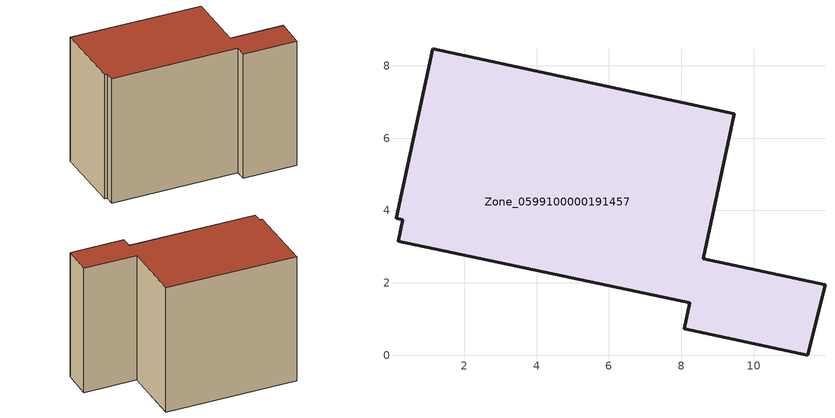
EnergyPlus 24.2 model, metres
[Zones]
Zone_0599100000191457
 floor ground (C_G): 8.08,0.73 8.23,1.45 0.17,3.15 0.3,3.75 0.13,3.79 1.13,8.47 9.47,6.67 8.61,2.67 11.97,1.95 11.5,0 z0
 wall outside (C_F): 8.23,1.45 8.08,0.73 11.5,0 11.97,1.95 8.61,2.67 9.47,6.67 1.13,8.47 0.13,3.79 0.3,3.75 0.17,3.15 8.23,1.45 z0:8.52
 roof outside (C_R): 0.17,3.15 8.23,1.45 8.08,0.73 11.5,0 11.97,1.95 8.61,2.67 9.47,6.67 1.13,8.47 0.13,3.79 0.3,3.75 z8.52
[BUILDING]
Pand.0599100000191457: North Axis=0; Terrain=City; Loads Convergence Tolerance Value=0.04; Temperature Convergence Tolerance Value=0.4; Solar Distribution=FullExterior; Maximum Number of Warmup Days=25; Minimum Number of Warmup Days=1
[Site:Location]
Rotterdam.The.Hague.AP_ZH_NLD Design_Conditions: Latitude=51.96; Longitude=4.45; Time Zone=1; Elevation=-4.5
[SITE:GROUNDTEMPERATURE:BUILDINGSURFACE]
18, 18, 18, 18, 18, 18, 18, 18, 18, 18, 18, 18
[MATERIAL] Thermal Absorptance=0.9; Solar Absorptance=0.7; Visible Absorptance=0.7
Name | Roughness | Thickness | Conductivity | Density | Specific Heat
G.TC.1975-1991 | MediumSmooth | 0.15 | 0.288461 | 540 | 1210
F.TC.1975-1991 | Rough | 0.3 | 0.230769 | 1920 | 840
R.TC.1975-1991 | MediumRough | 0.2 | 0.153846 | 1500 | 1000
[CONSTRUCTION]
C_G: G.TC.1975-1991
C_F: F.TC.1975-1991
C_R: R.TC.1975-1991
[ZONE]
Zone_0599100000191457: Type=1; Multiplier=1; Ceiling Height=Autocalculate; Volume=Autocalculate; Floor Area=autocalculate; Part of Total Floor Area=Yes
[ZONEINFILTRATION:DESIGNFLOWRATE]
Infil_Zone_0599100000191457: Zone or ZoneList or Space or SpaceList=Zone_0599100000191457; Schedule=AlwaysOn; Design Flow Rate Calculation Method=Flow/Area; Flow Rate per Floor Area=0.003; Constant Term Coefficient=1; Temperature Term Coefficient=0; Velocity Term Coefficient=0; Velocity Squared Term Coefficient=0
[HVACTEMPLATE:ZONE:IDEALLOADSAIRSYSTEM]
Zone_0599100000191457: Maximum Heating Supply Air Temperature=50; Minimum Cooling Supply Air Temperature=13; Maximum Heating Supply Air Humidity Ratio=0.0156; Minimum Cooling Supply Air Humidity Ratio=0.0077; Heating Limit=NoLimit; Cooling Limit=NoLimit; Dehumidification Control Type=ConstantSensibleHeatRatio; Cooling Sensible Heat Ratio=0.7; Dehumidification Setpoint=60; Humidification Control Type=None; Humidification Setpoint=30; Outdoor Air Method=None; Outdoor Air Flow Rate per Person=0.00944; Outdoor Air Flow Rate per Zone Floor Area=0; Outdoor Air Flow Rate per Zone=0; Demand Controlled Ventilation Type=None; Outdoor Air Economizer Type=NoEconomizer; Heat Recovery Type=None; Sensible Heat Recovery Effectiveness=0.7; Latent Heat Recovery Effectiveness=0.65
[ZONECONTROL:THERMOSTAT]
ThermostatControl_Zone_0599100000191457: Zone or ZoneList=Zone_0599100000191457; Control Type Schedule=DualSetpointControlType; Control 1=Thermostat_Zone_0599100000191457; Temperature Difference Between Cutout And Setpoint=0
[THERMOSTATSETPOINT:DUALSETPOINT]
Thermostat_Zone_0599100000191457: Heating Setpoint Temperature Schedule=HeatingSetpoint_Zone_0599100000191457; Cooling Setpoint Temperature Schedule=CoolingSetpoint_Zone_0599100000191457
[SCHEDULE:COMPACT]
HeatingSetpoint_Zone_0599100000191457: Through: 12/31, For: AllDays, Until: 24:00, 21
CoolingSetpoint_Zone_0599100000191457: Through: 12/31, For: AllDays, Until: 24:00, 24
DualSetpointControlType: Through: 12/31, For: AllDays, Until: 24:00, 4
AlwaysOn: Through: 12/31, For: AllDays, Until: 24:00, 1
